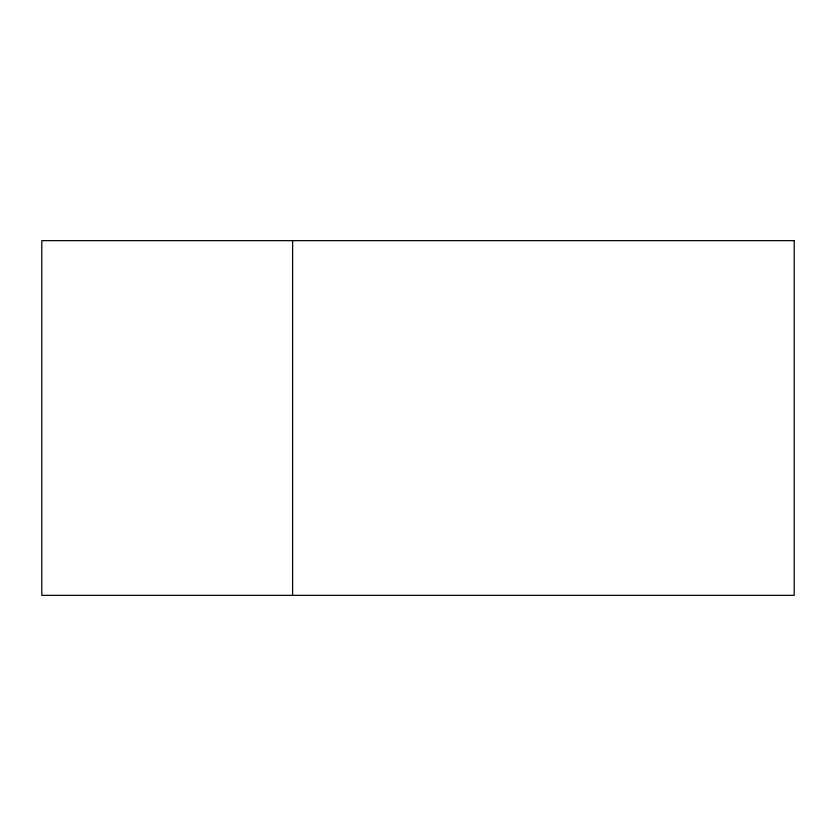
<?xml version="1.0" encoding="UTF-8"?>
<svg xmlns="http://www.w3.org/2000/svg" width="836" height="836" viewBox="0 0 836 836"><rect width="100%" height="100%" fill="white"/><g stroke="black" fill="none" stroke-linecap="round" stroke-linejoin="round"><path stroke-width="1.25" d="M292.6 240.653L292.6 595.347M794.2 240.653L41.8 240.653L41.8 595.347L794.2 595.347L794.2 240.653"/></g></svg>
